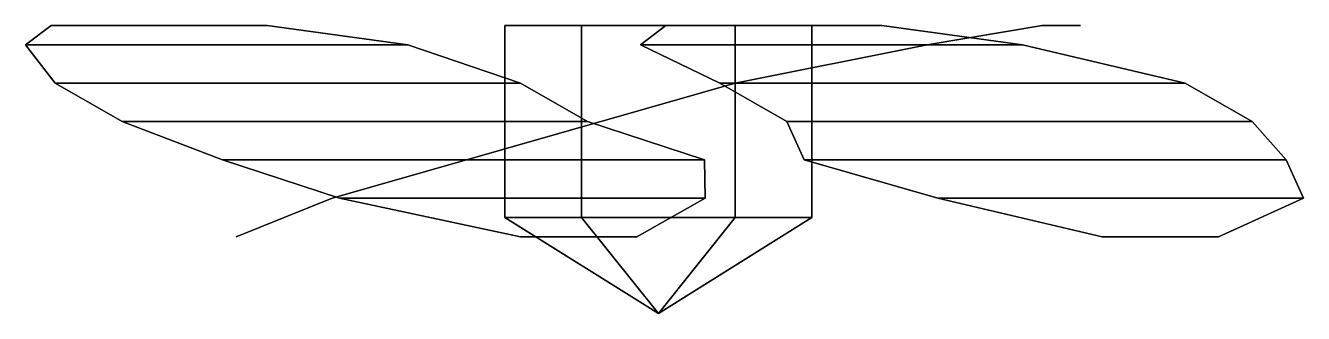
# Model space of a CAD drawing. Extents: x -0.33 to 0.336, y -11.09 to -10.94.
import ezdxf

# ---------------------------------------------------------------- set-up
doc = ezdxf.new("R2010")
doc.units = 0
doc.layers.add('PROP', color=1, linetype='CONTINUOUS')

msp = doc.modelspace()

# ---------------------------------------------------------------- linework, layer by layer
at = {"layer": 'PROP'}
for points in [[(-0.20392, -10.94, 0.11321), (-0.13062, -10.95, 0.08624), (-0.32981, -10.95, -0.02876), (-0.31651, -10.94, 0.04821)], [(-0.31651, -10.94, 0.04821), (-0.32981, -10.95, -0.02876), (-0.13062, -10.95, 0.08624), (-0.20392, -10.94, 0.11321)], [(-0.2399, -10.94, 0.11553), (-0.20392, -10.94, 0.11321), (-0.31651, -10.94, 0.04821), (-0.29187, -10.94, 0.08553)], [(-0.29187, -10.94, 0.08553), (-0.31651, -10.94, 0.04821), (-0.20392, -10.94, 0.11321), (-0.2399, -10.94, 0.11553)], [(-0.04, -10.94, 0.06928), (-0.08, -10.94), (-0.08, -11.04), (-0.04, -11.04, 0.06928)], [(-0.08, -10.94), (-0.04, -10.94, -0.06928), (-0.04, -11.04, -0.06928), (-0.08, -11.04)], [(0.04, -10.94, 0.06928), (-0.04, -10.94, 0.06928), (-0.04, -11.04, 0.06928), (0.04, -11.04, 0.06928)], [(-0.04, -10.94, -0.06928), (0.04, -10.94, -0.06928), (0.04, -11.04, -0.06928), (-0.04, -11.04, -0.06928)], [(0.00392, -10.94, -0.23321), (-0.00938, -10.95, -0.15624), (0.18981, -10.95, -0.27124), (0.11651, -10.94, -0.29821)], [(0.11651, -10.94, -0.29821), (0.18981, -10.95, -0.27124), (-0.00938, -10.95, -0.15624), (0.00392, -10.94, -0.23321)], [(0.0199, -10.94, -0.26553), (0.00392, -10.94, -0.23321), (0.11651, -10.94, -0.29821), (0.07187, -10.94, -0.29553)], [(0.07187, -10.94, -0.29553), (0.11651, -10.94, -0.29821), (0.00392, -10.94, -0.23321), (0.0199, -10.94, -0.26553)], [(0.08, -10.94), (0.04, -10.94, 0.06928), (0.04, -11.04, 0.06928), (0.08, -11.04)], [(0.04, -10.94, -0.06928), (0.08, -10.94), (0.08, -11.04), (0.04, -11.04, -0.06928)], [(0.2, -10.94, 0.25), (0.14, -10.95, 0.3), (0.14, -10.95, 0.07), (0.2, -10.94, 0.12)], [(0.2, -10.94, 0.12), (0.14, -10.95, 0.07), (0.14, -10.95, 0.3), (0.2, -10.94, 0.25)], [(0.22, -10.94, 0.21), (0.2, -10.94, 0.25), (0.2, -10.94, 0.12), (0.22, -10.94, 0.15)], [(0.22, -10.94, 0.15), (0.2, -10.94, 0.12), (0.2, -10.94, 0.25), (0.22, -10.94, 0.21)], [(-0.13062, -10.95, 0.08624), (-0.07196, -10.97, 0.00464), (-0.31445, -10.97, -0.13536), (-0.32981, -10.95, -0.02876)], [(-0.32981, -10.95, -0.02876), (-0.31445, -10.97, -0.13536), (-0.07196, -10.97, 0.00464), (-0.13062, -10.95, 0.08624)], [(-0.00938, -10.95, -0.15624), (0.03196, -10.97, -0.06464), (0.27445, -10.97, -0.20464), (0.18981, -10.95, -0.27124)], [(0.18981, -10.95, -0.27124), (0.27445, -10.97, -0.20464), (0.03196, -10.97, -0.06464), (-0.00938, -10.95, -0.15624)], [(0.14, -10.95, 0.3), (0.04, -10.97, 0.34), (0.04, -10.97, 0.06), (0.14, -10.95, 0.07)], [(0.14, -10.95, 0.07), (0.04, -10.97, 0.06), (0.04, -10.97, 0.34), (0.14, -10.95, 0.3)], [(-0.31445, -10.97, -0.13536), (-0.27945, -10.99, -0.19598), (-0.03696, -10.99, -0.05598), (-0.07196, -10.97, 0.00464)], [(-0.07196, -10.97, 0.00464), (-0.03696, -10.99, -0.05598), (-0.27945, -10.99, -0.19598), (-0.31445, -10.97, -0.13536)], [(0.04, -10.97, 0.06), (-0.03, -10.99, 0.06), (-0.03, -10.99, 0.34), (0.04, -10.97, 0.34)], [(0.04, -10.97, 0.34), (-0.03, -10.99, 0.34), (-0.03, -10.99, 0.06), (0.04, -10.97, 0.06)], [(0.27445, -10.97, -0.20464), (0.30945, -10.99, -0.14402), (0.06696, -10.99, -0.00402), (0.03196, -10.97, -0.06464)], [(0.03196, -10.97, -0.06464), (0.06696, -10.99, -0.00402), (0.30945, -10.99, -0.14402), (0.27445, -10.97, -0.20464)], [(-0.27945, -10.99, -0.19598), (-0.22713, -11.01, -0.2466), (0.02402, -11.01, -0.1016), (-0.03696, -10.99, -0.05598)], [(-0.03696, -10.99, -0.05598), (0.02402, -11.01, -0.1016), (-0.22713, -11.01, -0.2466), (-0.27945, -10.99, -0.19598)], [(-0.03, -10.99, 0.06), (-0.1, -11.01, 0.03), (-0.1, -11.01, 0.32), (-0.03, -10.99, 0.34)], [(-0.03, -10.99, 0.34), (-0.1, -11.01, 0.32), (-0.1, -11.01, 0.03), (-0.03, -10.99, 0.06)], [(0.30945, -10.99, -0.14402), (0.32713, -11.01, -0.0734), (0.07598, -11.01, 0.0716), (0.06696, -10.99, -0.00402)], [(0.06696, -10.99, -0.00402), (0.07598, -11.01, 0.0716), (0.32713, -11.01, -0.0734), (0.30945, -10.99, -0.14402)], [(-0.22713, -11.01, -0.2466), (-0.16615, -11.03, -0.29222), (0.02438, -11.03, -0.18222), (0.02402, -11.01, -0.1016)], [(0.02402, -11.01, -0.1016), (0.02438, -11.03, -0.18222), (-0.16615, -11.03, -0.29222), (-0.22713, -11.01, -0.2466)], [(-0.1, -11.01, 0.03), (-0.17, -11.03, 0.07), (-0.17, -11.03, 0.29), (-0.1, -11.01, 0.32)], [(-0.1, -11.01, 0.32), (-0.17, -11.03, 0.29), (-0.17, -11.03, 0.07), (-0.1, -11.01, 0.03)], [(0.32713, -11.01, -0.0734), (0.33615, -11.03, 0.00222), (0.14562, -11.03, 0.11222), (0.07598, -11.01, 0.0716)], [(0.07598, -11.01, 0.0716), (0.14562, -11.03, 0.11222), (0.33615, -11.03, 0.00222), (0.32713, -11.01, -0.0734)], [(-0.17, -11.03, 0.29), (-0.22, -11.05, 0.21), (-0.22, -11.05, 0.14), (-0.17, -11.03, 0.07)], [(-0.17, -11.03, 0.07), (-0.22, -11.05, 0.14), (-0.22, -11.05, 0.21), (-0.17, -11.03, 0.29)], [(0.02438, -11.03, -0.18222), (-0.01124, -11.05, -0.26053), (-0.07187, -11.05, -0.29553), (-0.16615, -11.03, -0.29222)], [(-0.16615, -11.03, -0.29222), (-0.07187, -11.05, -0.29553), (-0.01124, -11.05, -0.26053), (0.02438, -11.03, -0.18222)], [(0.14562, -11.03, 0.11222), (0.23124, -11.05, 0.12053), (0.29187, -11.05, 0.08553), (0.33615, -11.03, 0.00222)], [(0.33615, -11.03, 0.00222), (0.29187, -11.05, 0.08553), (0.23124, -11.05, 0.12053), (0.14562, -11.03, 0.11222)], [(-0.04, -11.04, 0.06928), (-0.08, -11.04), (0, -11.09)], [(-0.08, -11.04), (-0.04, -11.04, -0.06928), (0, -11.09)], [(0.04, -11.04, 0.06928), (-0.04, -11.04, 0.06928), (0, -11.09)], [(-0.04, -11.04, -0.06928), (0.04, -11.04, -0.06928), (0, -11.09)], [(0.08, -11.04), (0.04, -11.04, 0.06928), (0, -11.09)], [(0.04, -11.04, -0.06928), (0.08, -11.04), (0, -11.09)]]:
    msp.add_3dface(points, dxfattribs=at)

doc.saveas('drawing.dxf')
